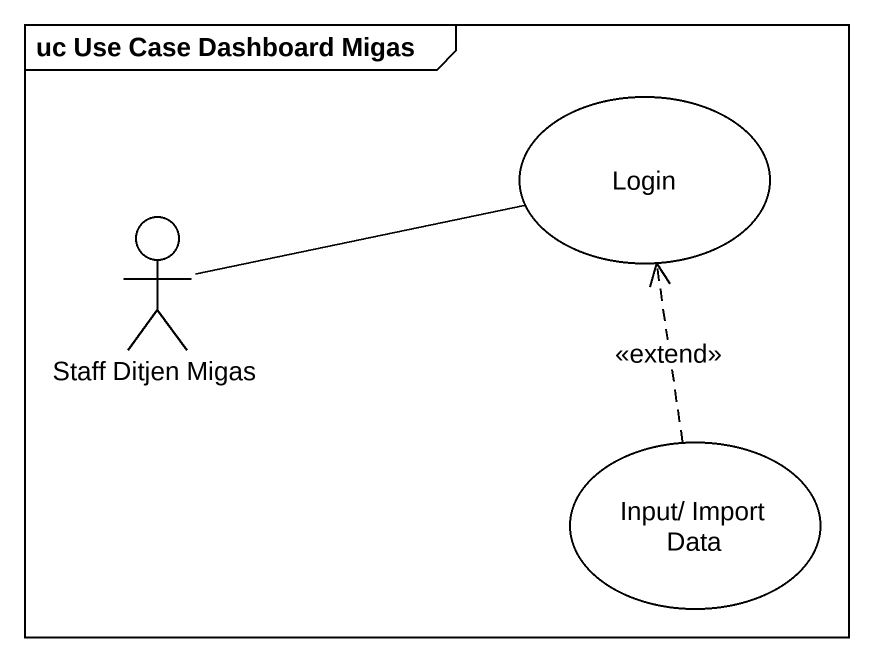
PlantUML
@startuml
mainframe uc Use Case Dashboard Migas
usecase Login
actor "Staff Ditjen Migas" as Staff_Ditjen_Migas
usecase "Input/ Import Data" as Input_Import_Data
Staff_Ditjen_Migas -right- Login
Input_Import_Data .up.> Login : <<extend>>
@enduml
